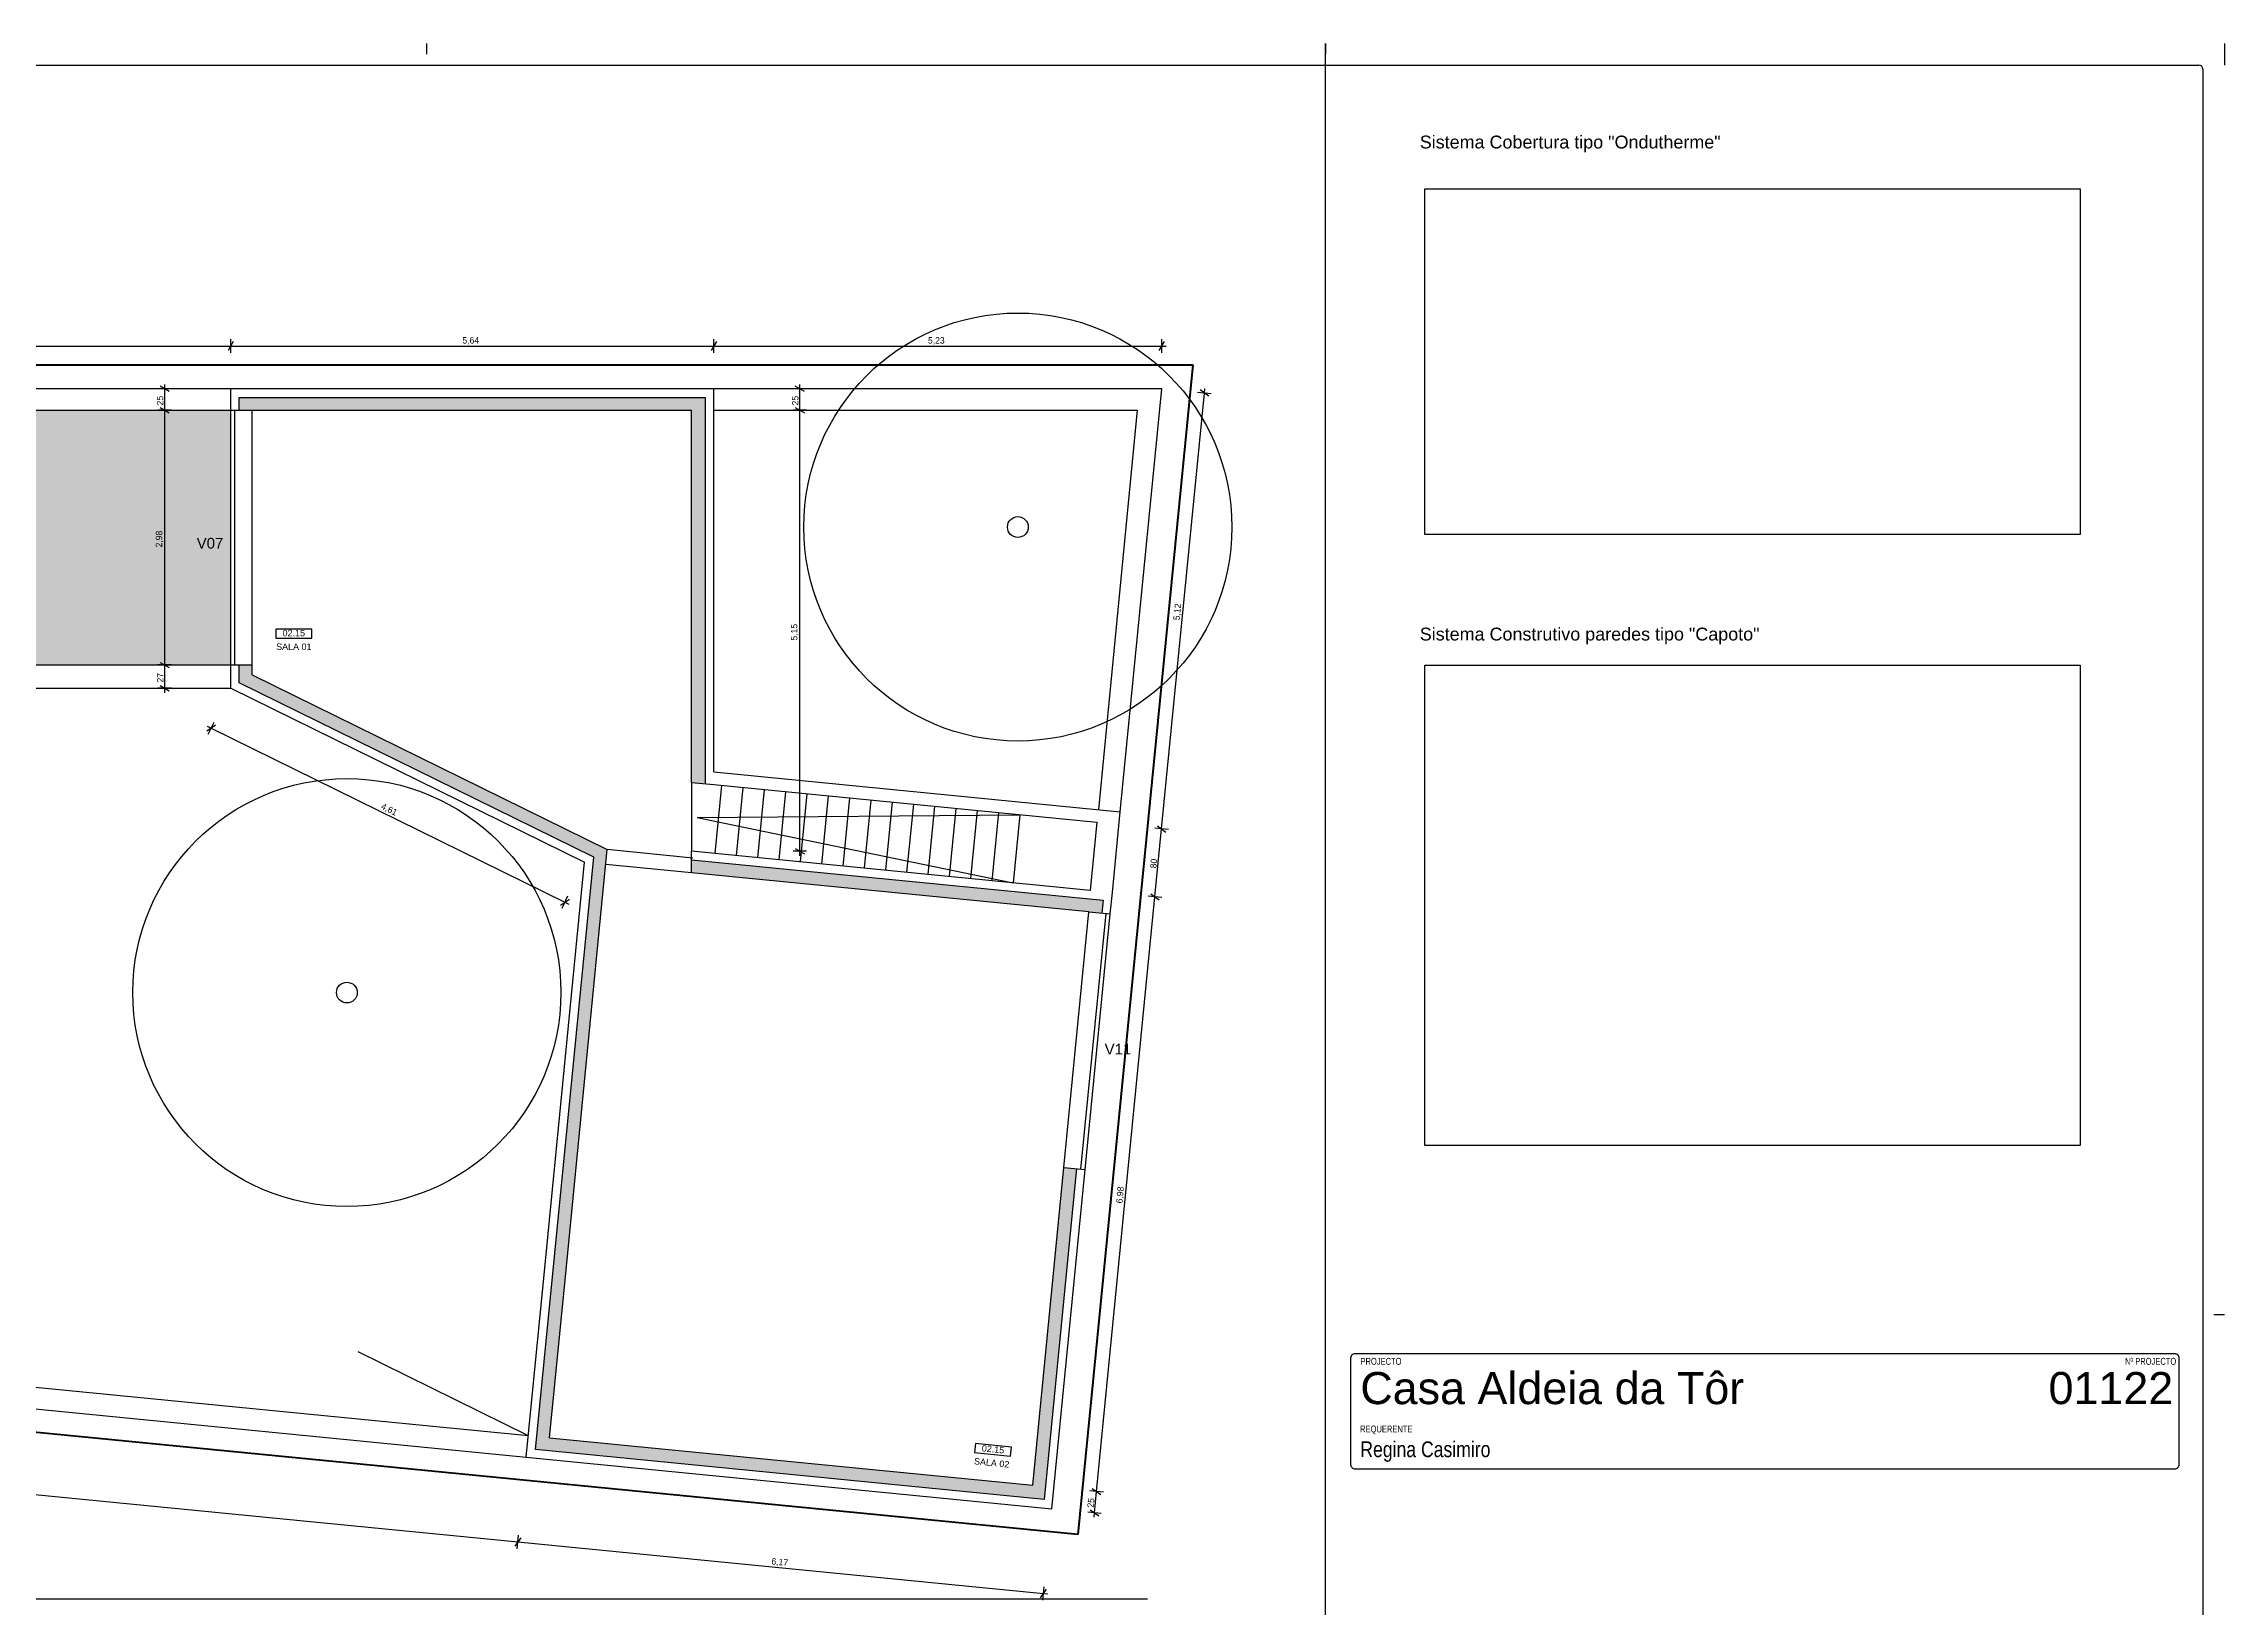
# Model space of a CAD drawing. Header units: metres. Extents: x 0 to 1.05, y 0 to 0.59.
# Drawn here: x 0.546 to 1.055, y 0.229 to 0.594 of the extents above; entities that cross this region are included whole.
import ezdxf
from ezdxf.xclip import XClip

# ---------------------------------------------------------------- set-up
doc = ezdxf.new("R2010")
doc.units = ezdxf.units.M
doc.header["$MEASUREMENT"] = 0
doc.header["$XCLIPFRAME"] = 0
for name, pattern in [('J-Tracejado Largo', [0.0036, 0.0024, -0.0012]), ('Ponteado', [0.00025, 0, -0.00025]), ('Wipeout_Contour', [1, 0, -1])]:
    doc.linetypes.add(name, pattern=pattern)
for name, color, linetype in [('A-Folha rótulo', 7, 'Continuous'), ('A-Percursos', 7, 'Continuous'), ('A-Processo Vinha', 7, 'Continuous')]:
    doc.layers.add(name, color=color, linetype=linetype)
doc.styles.add('GENERATED_STYLE_2', font='')
doc.styles.add('GENERATED_STYLE_4', font='')
doc.styles.get('GENERATED_STYLE_2').set_extended_font_data('Swis721 BT')
doc.styles.get('GENERATED_STYLE_4').set_extended_font_data('Arial')
picture_1 = doc.add_image_def('image2.png', size_in_pixel=(434, 318))
picture_2 = doc.add_image_def('image3.png', size_in_pixel=(415, 219))

# ---------------------------------------------------------------- blocks, each defined once
blk = doc.blocks.new('Desenho_1_2', base_point=(-1.33563, -1.18496))
at = {"color": 254, "linetype": 'Wipeout_Contour', "lineweight": 0, "ltscale": 3.864156}
blk.add_wipeout([(0, 0), (1.055, 0), (1.055, 0.594), (0, 0.594)], dxfattribs=at)
at = {"layer": 'A-Percursos', "linetype": 'Continuous', "lineweight": 0, "ltscale": 1000}
for points in [[(0.6005, 0.51134), (0.59125, 0.51134), (0.59125, 0.50834), (0.59425, 0.50834), (0.6005, 0.50834), (0.6057, 0.50834), (0.6969, 0.50834), (0.69692, 0.50834), (0.69692, 0.49285), (0.70017, 0.49285), (0.70017, 0.50834), (0.70017, 0.51134)], [(0.69692, 0.44882), (0.69692, 0.42137), (0.70017, 0.42105), (0.70017, 0.49285), (0.69692, 0.49285), (0.69692, 0.48438)], [(0.59125, 0.44882), (0.59125, 0.44463), (0.67405, 0.40391), (0.66047, 0.26553), (0.7793, 0.25387), (0.78688, 0.33115), (0.7839, 0.33144), (0.78032, 0.29502), (0.77661, 0.2572), (0.66375, 0.26828), (0.66737, 0.3051), (0.66746, 0.3061), (0.67309, 0.36342), (0.6769, 0.40223), (0.67724, 0.40568), (0.60058, 0.44338), (0.59425, 0.44649), (0.59425, 0.44826), (0.59425, 0.44882)], [(0.69692, 0.40328), (0.69692, 0.40027), (0.79274, 0.39086), (0.79304, 0.39385)]]:
    blk.add_hatch(color=9, dxfattribs=at).paths.add_polyline_path(points)
at = {"layer": 'A-Percursos', "linetype": 'Continuous', "lineweight": 0, "ltscale": 1000, "true_color": 0x2c2a02}
blk.add_hatch(color=38, dxfattribs=at).paths.add_polyline_path([(0.33893, 0.44882), (0.36813, 0.44882), (0.58925, 0.44882), (0.58925, 0.50834), (0.36813, 0.50834), (0.33893, 0.50834), (0.33893, 0.50694), (0.34893, 0.50694), (0.34893, 0.48894), (0.33893, 0.48894)])
at = {"layer": 'A-Folha rótulo', "linetype": 'Continuous', "ltscale": 1000}
for p, q in [((0.635, 0.594), (0.635, 0.5915)), ((0.845, 0.594), (0.845, 0.5915)), ((0.845, 0.0025), (0.845, 0.594)), ((1.055, 0.594), (1.055, 0.589)), ((0.006, 0.589), (1.049, 0.589)), ((1.05, 0.588), (1.05, 0.006)), ((0.58925, 0.52175), (0.58925, 0.52493)), ((0.7021, 0.52175), (0.7021, 0.52493)), ((0.80677, 0.52175), (0.80677, 0.52493)), ((0.33893, 0.52334), (0.58925, 0.52334)), ((0.58986, 0.5244), (0.58864, 0.52228)), ((0.58925, 0.52334), (0.7021, 0.52334)), ((0.70271, 0.5244), (0.70149, 0.52228)), ((0.7021, 0.52334), (0.80677, 0.52334)), ((0.80616, 0.52228), (0.80739, 0.5244)), ((0.80677, 0.52334), (0.80781, 0.52334)), ((0.57542, 0.51334), (0.57223, 0.51334)), ((0.57489, 0.51273), (0.57277, 0.51395)), ((0.57383, 0.51334), (0.57383, 0.51438)), ((0.57383, 0.50834), (0.57383, 0.51334)), ((0.7238, 0.51334), (0.72062, 0.51334)), ((0.72327, 0.51273), (0.72115, 0.51395)), ((0.72221, 0.51334), (0.72221, 0.51438)), ((0.72221, 0.50834), (0.72221, 0.51334)), ((0.80673, 0.41051), (0.81673, 0.51236)), ((0.81831, 0.51221), (0.81514, 0.51252)), ((0.81772, 0.51165), (0.81573, 0.51308)), ((0.81673, 0.51236), (0.81683, 0.5134)), ((0.57542, 0.50834), (0.57223, 0.50834)), ((0.57277, 0.50895), (0.57489, 0.50773)), ((0.57383, 0.44882), (0.57383, 0.50834)), ((0.7238, 0.50834), (0.72062, 0.50834)), ((0.72115, 0.50895), (0.72327, 0.50773)), ((0.72221, 0.40529), (0.72221, 0.50834)), ((0.6082, 0.45719), (0.59979, 0.45719)), ((0.59979, 0.45719), (0.59979, 0.45507)), ((0.59979, 0.45507), (0.6082, 0.45507)), ((0.6082, 0.45507), (0.6082, 0.45719)), ((0.57542, 0.44882), (0.57223, 0.44882)), ((0.57277, 0.44943), (0.57489, 0.4482)), ((0.57383, 0.44338), (0.57383, 0.44882)), ((0.57542, 0.44338), (0.57223, 0.44338)), ((0.57277, 0.44399), (0.57489, 0.44277)), ((0.57383, 0.44234), (0.57383, 0.44338)), ((0.58569, 0.43476), (0.58366, 0.43339)), ((0.58374, 0.43453), (0.58468, 0.43408)), ((0.58397, 0.43265), (0.58538, 0.4355)), ((0.58468, 0.43408), (0.66735, 0.39342)), ((0.80831, 0.41036), (0.80515, 0.41067)), ((0.80517, 0.39467), (0.80673, 0.41051)), ((0.80573, 0.41123), (0.80773, 0.4098)), ((0.7238, 0.40529), (0.72062, 0.40529)), ((0.72115, 0.40591), (0.72327, 0.40468)), ((0.72221, 0.40426), (0.72221, 0.40529)), ((0.66633, 0.39274), (0.66837, 0.3941)), ((0.66665, 0.39199), (0.66805, 0.39485)), ((0.66735, 0.39342), (0.66828, 0.39296)), ((0.79154, 0.25574), (0.80517, 0.39467)), ((0.80676, 0.39451), (0.80359, 0.39482)), ((0.80418, 0.39538), (0.80617, 0.39396)), ((1.055, 0.297), (1.0525, 0.297)), ((0.38763, 0.2703), (0.65634, 0.24393)), ((0.76326, 0.26691), (0.76305, 0.2648)), ((0.77162, 0.26609), (0.76326, 0.26691)), ((0.77141, 0.26398), (0.77162, 0.26609)), ((0.76305, 0.2648), (0.77141, 0.26398)), ((0.79312, 0.25558), (0.78996, 0.25589)), ((0.79054, 0.25645), (0.79253, 0.25502)), ((0.79105, 0.25071), (0.79154, 0.25574)), ((0.79263, 0.25055), (0.78946, 0.25086)), ((0.79005, 0.25142), (0.79204, 0.25)), ((0.79094, 0.24968), (0.79105, 0.25071)), ((0.65705, 0.24492), (0.65563, 0.24293)), ((0.65618, 0.24234), (0.65649, 0.24551)), ((0.65634, 0.24393), (0.77915, 0.23187)), ((0.77844, 0.23088), (0.77986, 0.23287)), ((0.77899, 0.23029), (0.7793, 0.23346)), ((0.77915, 0.23187), (0.78018, 0.23177))]:
    blk.add_line(p, q, dxfattribs=at)
at = {"layer": 'A-Folha rótulo', "linetype": 'Continuous', "ltscale": 1000, "flags": 128}
for points in [[(0.85189, 0.2879, 0.414214), (0.85089, 0.2869)], [(1.04443, 0.2869, 0.414214), (1.04343, 0.2879)], [(0.85089, 0.26201, 0.414214), (0.85189, 0.26101)], [(1.04343, 0.26101, 0.414214), (1.04443, 0.26201)]]:
    blk.add_lwpolyline(points, format="xyb", dxfattribs=at)
for points in [[(0.85089, 0.2869), (0.85089, 0.26201)], [(1.04343, 0.2879), (0.85189, 0.2879)], [(1.04443, 0.26201), (1.04443, 0.2869)], [(0.85189, 0.26101), (1.04343, 0.26101)]]:
    blk.add_lwpolyline(points, dxfattribs=at)
at = {"layer": 'A-Folha rótulo', "linetype": 'Continuous', "ltscale": 1000}
blk.add_arc((1.049, 0.588), 0.001, 0, 90, dxfattribs=at)
at = {"layer": 'A-Percursos', "color": 169, "linetype": 'J-Tracejado Largo', "lineweight": 50, "ltscale": 1000, "true_color": 0x1f3355}
for p, q in [((0.33893, 0.51892), (0.81399, 0.51892)), ((0.81399, 0.51892), (0.78716, 0.24565)), ((0.78716, 0.24565), (0.39383, 0.28426))]:
    blk.add_line(p, q, dxfattribs=at)
at = {"layer": 'A-Percursos', "linetype": 'Continuous', "ltscale": 1000}
for p, q in [((0.58925, 0.51334), (0.33893, 0.51334)), ((0.7021, 0.51334), (0.58925, 0.51334)), ((0.58925, 0.50834), (0.58925, 0.51334)), ((0.59125, 0.50834), (0.59125, 0.51134)), ((0.59125, 0.51134), (0.70017, 0.51134)), ((0.70017, 0.42105), (0.70017, 0.51134)), ((0.80677, 0.51334), (0.7021, 0.51334)), ((0.7021, 0.42388), (0.7021, 0.51334)), ((0.79708, 0.41455), (0.80677, 0.51334)), ((0.33893, 0.50834), (0.58925, 0.50834)), ((0.58925, 0.50834), (0.59425, 0.50834)), ((0.58925, 0.44882), (0.58925, 0.50834)), ((0.59025, 0.44882), (0.59025, 0.50834)), ((0.59425, 0.50834), (0.6969, 0.50834)), ((0.59425, 0.44882), (0.59425, 0.50834)), ((0.6969, 0.42137), (0.6969, 0.50834)), ((0.7021, 0.50834), (0.80106, 0.50834)), ((0.79207, 0.41505), (0.80106, 0.50834)), ((0.33893, 0.44882), (0.58925, 0.44882)), ((0.58925, 0.44338), (0.58925, 0.44882)), ((0.58925, 0.44882), (0.59425, 0.44882)), ((0.59125, 0.44463), (0.59125, 0.44882)), ((0.59425, 0.44649), (0.59425, 0.44882)), ((0.36813, 0.44338), (0.58925, 0.44338)), ((0.58925, 0.44338), (0.67192, 0.40272)), ((0.67405, 0.40391), (0.59125, 0.44463)), ((0.59425, 0.44649), (0.67724, 0.40568)), ((0.7021, 0.42388), (0.79708, 0.41455)), ((0.6969, 0.42137), (0.7021, 0.42086)), ((0.6969, 0.42129), (0.69692, 0.40529)), ((0.7021, 0.42086), (0.79162, 0.41208)), ((0.70394, 0.42068), (0.70238, 0.40476)), ((0.70892, 0.42019), (0.70736, 0.40427)), ((0.71389, 0.4197), (0.71233, 0.40378)), ((0.71887, 0.41922), (0.71731, 0.40329)), ((0.72385, 0.41873), (0.72228, 0.4028)), ((0.72882, 0.41824), (0.72726, 0.40232)), ((0.7338, 0.41775), (0.73224, 0.40183)), ((0.73878, 0.41726), (0.73721, 0.40134)), ((0.74375, 0.41677), (0.74219, 0.40085)), ((0.74873, 0.41629), (0.74716, 0.40036)), ((0.7537, 0.4158), (0.75214, 0.39987)), ((0.75868, 0.41531), (0.75712, 0.39939)), ((0.76366, 0.41482), (0.76209, 0.3989)), ((0.76863, 0.41433), (0.76707, 0.39841)), ((0.77361, 0.41384), (0.77204, 0.39792)), ((0.79522, 0.39565), (0.79708, 0.41455)), ((0.79162, 0.41208), (0.79005, 0.39615)), ((0.66047, 0.26553), (0.67405, 0.40391)), ((0.66239, 0.30559), (0.67192, 0.40272)), ((0.66737, 0.3051), (0.67724, 0.40568)), ((0.69725, 0.40372), (0.67724, 0.40568)), ((0.79005, 0.39615), (0.69692, 0.40529)), ((0.69692, 0.40027), (0.69692, 0.40529)), ((0.69692, 0.40328), (0.79304, 0.39385)), ((0.69692, 0.40027), (0.6769, 0.40223)), ((0.78976, 0.39116), (0.6969, 0.40027)), ((0.79304, 0.39385), (0.79274, 0.39086)), ((0.79473, 0.39067), (0.79522, 0.39565)), ((0.7839, 0.33144), (0.78976, 0.39116)), ((0.78788, 0.33105), (0.79374, 0.39077)), ((0.78887, 0.33096), (0.79473, 0.39067)), ((0.78976, 0.39116), (0.79473, 0.39067)), ((0.77661, 0.2572), (0.7839, 0.33144)), ((0.78688, 0.33115), (0.7793, 0.25387)), ((0.7839, 0.33144), (0.78887, 0.33096)), ((0.78109, 0.25169), (0.78887, 0.33096)), ((0.65828, 0.26374), (0.66239, 0.30559)), ((0.66375, 0.26828), (0.66737, 0.3051)), ((0.39107, 0.29504), (0.65878, 0.26877)), ((0.38957, 0.29011), (0.65828, 0.26374)), ((0.7793, 0.25387), (0.66047, 0.26553)), ((0.66375, 0.26828), (0.77661, 0.2572)), ((0.65828, 0.26374), (0.78109, 0.25169)), ((0.04661, 0.2306), (0.80339, 0.2306))]:
    blk.add_line(p, q, dxfattribs=at)
at = {"layer": 'A-Percursos', "linetype": 'Ponteado', "ltscale": 1000}
for p, q in [((0.30513, 0.44338), (0.65878, 0.26877)), ((0.39107, 0.29504), (0.58925, 0.44338)), ((0.69819, 0.41321), (0.77361, 0.41384)), ((0.69819, 0.41321), (0.77204, 0.39792))]:
    blk.add_line(p, q, dxfattribs=at)
at = {"layer": 'A-Processo Vinha', "linetype": 'Continuous', "ltscale": 1000}
for centre, radius in [((0.77315, 0.48105), 0.05), ((0.77315, 0.48105), 0.00243), ((0.6164, 0.37228), 0.05), ((0.6164, 0.37228), 0.00243)]:
    blk.add_circle(centre, radius, dxfattribs=at)
at = {"layer": 'A-Folha rótulo', "color": 169, "linetype": 'Continuous', "lineweight": 50, "true_color": 0x1f3355, "char_height": 0.003, "attachment_point": 7, "style": 'GENERATED_STYLE_4'}
for s, insert in [('\\A1;{\\fArial|b0|i0|c0|p34;Sistema Cobertura tipo "Ondutherme"}', (0.86703, 0.5686)), ('\\A1;{\\fArial|b0|i0|c0|p34;Sistema Construtivo paredes tipo "Capoto"}', (0.86703, 0.45364))]:
    blk.add_mtext(s, dxfattribs=dict(at, insert=insert))
at = {"layer": 'A-Folha rótulo', "linetype": 'Continuous', "char_height": 0.0015, "attachment_point": 7}
for s, insert in [('\\A1;{\\Ft;5,64}', (0.64338, 0.52364)), ('\\A1;{\\Ft;5,23}', (0.75214, 0.52364))]:
    blk.add_mtext(s, dxfattribs=dict(at, insert=insert))
for s, insert, rotation in [('\\A1;{\\Ft;25}', (0.57353, 0.50946), 90), ('\\A1;{\\Ft;25}', (0.72191, 0.50946), 90), ('\\A1;{\\Ft;2,98}', (0.57353, 0.47628), 90), ('\\A1;{\\Ft;5,12}', (0.81121, 0.45919), 84.3943), ('\\A1;{\\Ft;5,15}', (0.72191, 0.45452), 90), ('\\A1;{\\Ft;27}', (0.57353, 0.44472), 90), ('\\A1;{\\Ft;4,61}', (0.62409, 0.41503), 333.812), ('\\A1;{\\Ft;80}', (0.80552, 0.40125), 84.3943), ('\\A1;{\\Ft;6,98}', (0.79783, 0.32295), 84.3943), ('\\A1;{\\Ft;25}', (0.79086, 0.25188), 84.3943), ('\\A1;{\\Ft;6,17}', (0.71549, 0.23842), 354.3943)]:
    blk.add_mtext(s, dxfattribs=dict(at, insert=insert, rotation=rotation))
at = {"layer": 'A-Folha rótulo', "color": 14, "linetype": 'Continuous', "lineweight": 20, "true_color": 0x980000, "char_height": 0.0025, "attachment_point": 8, "style": 'GENERATED_STYLE_2'}
for s, insert in [('\\A1;{\\fSwis721 BT|b0|i0|c0|p34;V07}', (0.58442, 0.47598)), ('\\A1;{\\fSwis721 BT|b0|i0|c0|p34;V11}', (0.79652, 0.35782))]:
    blk.add_mtext(s, dxfattribs=dict(at, insert=insert))
at = {"layer": 'A-Folha rótulo', "color": 252, "linetype": 'Continuous', "lineweight": 0, "insert": (0.604, 0.45232), "char_height": 0.0015, "attachment_point": 8, "style": 'GENERATED_STYLE_2'}
blk.add_mtext('\\A1;{\\fSwis721 BT|b0|i0|c0|p34;SALA 01}', dxfattribs=at)
at = {"layer": 'A-Folha rótulo', "linetype": 'Continuous'}
for s, insert, char_height, attachment_point, style in [('\\A1;{\\fSwis721 BT|b0|i0|c0|p34;02.15 }', (0.604, 0.45551), 0.0015, 8, 'GENERATED_STYLE_2'), ('\\A1;{\\W0.750000x;\\fArial|b0|i0|c0|p34;PROJECTO}', (0.85319, 0.2853), 0.0016138, 7, 'GENERATED_STYLE_4'), ('\\A1;{\\W0.750000x;\\fArial|b0|i0|c0|p34;Nº PROJECTO}', (1.03178, 0.2853), 0.0016138, 7, 'GENERATED_STYLE_4'), ('\\A1;{\\fArial|b0|i0|c0|p34;Casa Aldeia da Tôr}', (0.85315, 0.27602), 0.0074999, 7, 'GENERATED_STYLE_4'), ('\\A1;{\\fArial|b0|i0|c0|p34;01122}', (1.04305, 0.27602), 0.0075, 9, 'GENERATED_STYLE_4'), ('\\A1;{\\W0.750000x;\\fArial|b0|i0|c0|p34;REQUERENTE}', (0.8531, 0.26907), 0.0016138, 7, 'GENERATED_STYLE_4'), ('\\A1;{\\W0.800000x;\\fArial|b0|i0|c0|p34;Regina Casimiro}', (0.85315, 0.26263), 0.0036797, 7, 'GENERATED_STYLE_4')]:
    blk.add_mtext(s, dxfattribs=dict(at, insert=insert, char_height=char_height, attachment_point=attachment_point, style=style))
at = {"layer": 'A-Folha rótulo', "linetype": 'Continuous', "insert": (0.76727, 0.26483), "char_height": 0.0015, "attachment_point": 8, "rotation": 354.3943, "style": 'GENERATED_STYLE_2'}
blk.add_mtext('\\A1;{\\fSwis721 BT|b0|i0|c0|p34;02.15 }', dxfattribs=at)
at = {"layer": 'A-Folha rótulo', "color": 252, "linetype": 'Continuous', "lineweight": 0, "insert": (0.76696, 0.26166), "char_height": 0.0015, "attachment_point": 8, "rotation": 354.3943, "style": 'GENERATED_STYLE_2'}
blk.add_mtext('\\A1;{\\fSwis721 BT|b0|i0|c0|p34;SALA 02}', dxfattribs=at)
at = {"layer": 'A-Folha rótulo'}
image = blk.add_image(picture_2, insert=(0.86819, 0.47928), size_in_units=(0.1531, 0.08079), dxfattribs=at)
image.set_boundary_path([(-0.5, -0.5), (414.5, 218.5)])
image = blk.add_image(picture_1, insert=(0.86818, 0.33658), size_in_units=(0.15311, 0.11218), dxfattribs=at)
image.set_boundary_path([(-0.5, -0.5), (433.5, 317.5)])

msp = doc.modelspace()

# ---------------------------------------------------------------- block references
at = {"color": 55, "linetype": 'Continuous', "lineweight": 0, "ltscale": 1000, "true_color": 0xa79d7c}
ref = msp.add_blockref('Desenho_1_2', (-1.33563, -1.18496), dxfattribs=at)
XClip(ref).set_block_clipping_path([(0, 0), (1.055, 0.594)])

doc.saveas('drawing.dxf')
